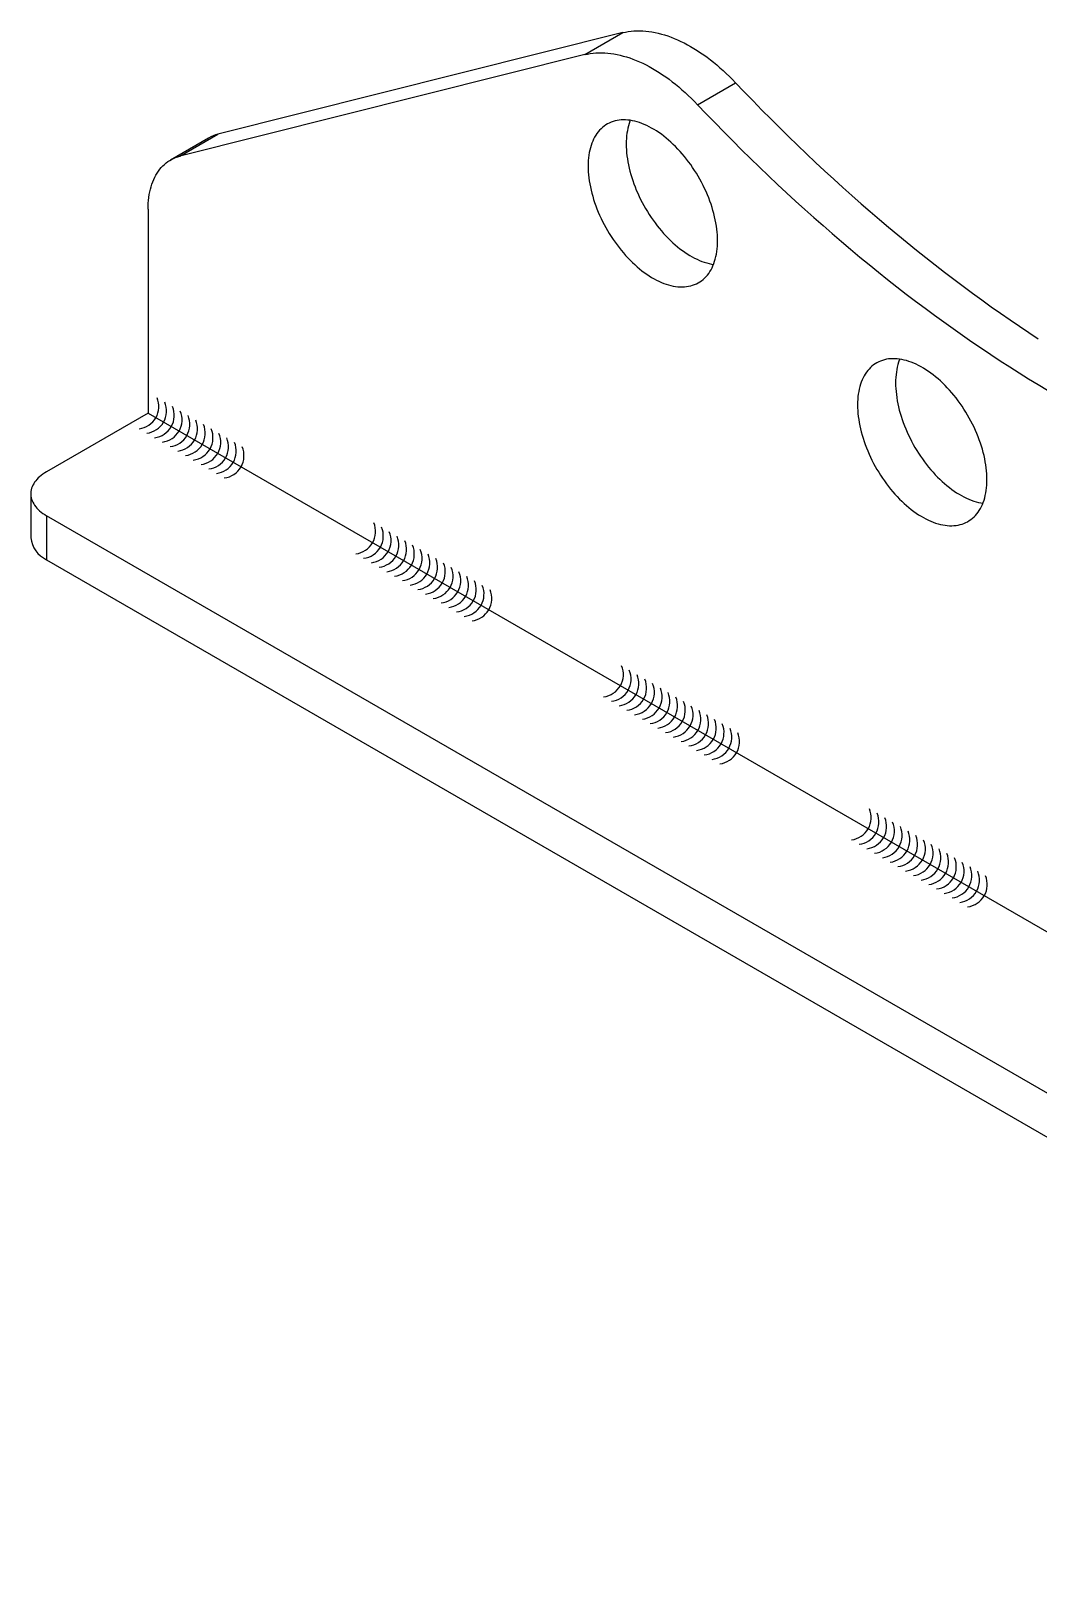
# Model space of a CAD drawing. Header units: millimetres. Extents: x 108 to 1601, y 220 to 1108.
# Drawn here: x 1227.4 to 1414.6, y 822.1 to 1108.2 of the extents above; entities that cross this region are included whole.
import ezdxf

# ---------------------------------------------------------------- set-up
doc = ezdxf.new("R2010")
doc.units = ezdxf.units.MM
doc.layers.add('geometry', color=8, linetype='Continuous')

msp = doc.modelspace()

# ---------------------------------------------------------------- linework, layer by layer
at = {"layer": 'geometry', "linetype": 'Continuous'}
for points in [[(1337.42, 1107.85), (1262.2, 1088.97)], [(1330.35, 1103.76), (1337.42, 1107.85)], [(1337.42, 1107.85), (1337.92, 1107.96)], [(1337.92, 1107.96), (1338.43, 1108.05)], [(1338.43, 1108.05), (1338.95, 1108.12)], [(1338.95, 1108.12), (1339.48, 1108.17)], [(1339.48, 1108.17), (1340.02, 1108.19)], [(1340.02, 1108.19), (1340.57, 1108.2)], [(1340.57, 1108.2), (1341.12, 1108.18)], [(1341.12, 1108.18), (1341.68, 1108.13)], [(1341.68, 1108.13), (1342.25, 1108.07)], [(1342.25, 1108.07), (1342.82, 1107.98)], [(1342.82, 1107.98), (1343.4, 1107.88)], [(1343.4, 1107.88), (1343.98, 1107.75)], [(1343.98, 1107.75), (1344.57, 1107.59)], [(1344.57, 1107.59), (1345.17, 1107.42)], [(1345.17, 1107.42), (1345.76, 1107.23)], [(1345.76, 1107.23), (1346.36, 1107.01)], [(1346.36, 1107.01), (1346.97, 1106.77)], [(1346.97, 1106.77), (1347.57, 1106.51)], [(1347.57, 1106.51), (1348.18, 1106.23)], [(1348.18, 1106.23), (1348.79, 1105.93)], [(1348.79, 1105.93), (1349.4, 1105.61)], [(1349.4, 1105.61), (1350.01, 1105.27)], [(1350.01, 1105.27), (1350.63, 1104.91)], [(1350.63, 1104.91), (1351.24, 1104.53)], [(1351.24, 1104.53), (1351.85, 1104.12)], [(1330.35, 1103.76), (1255.13, 1084.89)], [(1330.35, 1103.76), (1330.85, 1103.88)], [(1330.85, 1103.88), (1331.36, 1103.97)], [(1331.36, 1103.97), (1331.88, 1104.04)], [(1331.88, 1104.04), (1332.41, 1104.09)], [(1332.41, 1104.09), (1332.95, 1104.11)], [(1332.95, 1104.11), (1333.5, 1104.11)], [(1333.5, 1104.11), (1334.05, 1104.09)], [(1334.05, 1104.09), (1334.61, 1104.05)], [(1334.61, 1104.05), (1335.18, 1103.99)], [(1335.18, 1103.99), (1335.75, 1103.9)], [(1335.75, 1103.9), (1336.33, 1103.79)], [(1336.33, 1103.79), (1336.91, 1103.66)], [(1336.91, 1103.66), (1337.5, 1103.51)], [(1337.5, 1103.51), (1338.1, 1103.34)], [(1338.1, 1103.34), (1338.69, 1103.14)], [(1338.69, 1103.14), (1339.29, 1102.93)], [(1339.29, 1102.93), (1339.9, 1102.69)], [(1339.9, 1102.69), (1340.5, 1102.43)], [(1340.5, 1102.43), (1341.11, 1102.15)], [(1341.11, 1102.15), (1341.72, 1101.85)], [(1341.72, 1101.85), (1342.33, 1101.53)], [(1342.33, 1101.53), (1342.94, 1101.19)], [(1351.85, 1104.12), (1352.46, 1103.71)], [(1352.46, 1103.71), (1353.06, 1103.27)], [(1353.06, 1103.27), (1353.67, 1102.81)], [(1353.67, 1102.81), (1354.27, 1102.34)], [(1354.27, 1102.34), (1354.87, 1101.84)], [(1354.87, 1101.84), (1355.46, 1101.34)], [(1355.46, 1101.34), (1356.05, 1100.81)], [(1342.94, 1101.19), (1343.56, 1100.82)], [(1343.56, 1100.82), (1344.17, 1100.44)], [(1344.17, 1100.44), (1344.78, 1100.04)], [(1344.78, 1100.04), (1345.38, 1099.62)], [(1345.38, 1099.62), (1345.99, 1099.19)], [(1345.99, 1099.19), (1346.59, 1098.73)], [(1346.59, 1098.73), (1347.2, 1098.25)], [(1351.29, 1094.46), (1358.36, 1098.55)], [(1356.05, 1100.81), (1356.63, 1100.27)], [(1356.63, 1100.27), (1357.21, 1099.71)], [(1357.21, 1099.71), (1357.79, 1099.13)], [(1357.79, 1099.13), (1358.36, 1098.55)], [(1358.36, 1098.55), (1359.98, 1096.84)], [(1347.2, 1098.25), (1347.79, 1097.76)], [(1347.79, 1097.76), (1348.39, 1097.25)], [(1348.39, 1097.25), (1348.98, 1096.73)], [(1348.98, 1096.73), (1349.56, 1096.18)], [(1349.56, 1096.18), (1350.14, 1095.63)], [(1350.14, 1095.63), (1350.72, 1095.05)], [(1359.98, 1096.84), (1361.62, 1095.15)], [(1350.72, 1095.05), (1351.29, 1094.46)], [(1351.29, 1094.46), (1352.91, 1092.76)], [(1352.91, 1092.76), (1354.55, 1091.07)], [(1361.62, 1095.15), (1363.26, 1093.47)], [(1363.26, 1093.47), (1364.9, 1091.81)], [(1333.37, 1090), (1333.1, 1089.73)], [(1333.65, 1090.25), (1333.37, 1090)], [(1333.94, 1090.49), (1333.65, 1090.25)], [(1334.25, 1090.7), (1333.94, 1090.49)], [(1334.57, 1090.89), (1334.25, 1090.7)], [(1334.9, 1091.06), (1334.57, 1090.89)], [(1335.24, 1091.21), (1334.9, 1091.06)], [(1335.59, 1091.33), (1335.24, 1091.21)], [(1335.96, 1091.44), (1335.59, 1091.33)], [(1336.33, 1091.52), (1335.96, 1091.44)], [(1336.72, 1091.58), (1336.33, 1091.52)], [(1337.11, 1091.62), (1336.72, 1091.58)], [(1337.51, 1091.64), (1337.11, 1091.62)], [(1337.92, 1091.63), (1337.51, 1091.64)], [(1338.33, 1091.61), (1337.92, 1091.63)], [(1338.35, 1090.09), (1338.25, 1089.63)], [(1338.76, 1091.56), (1338.33, 1091.61)], [(1338.46, 1090.53), (1338.35, 1090.09)], [(1338.58, 1090.97), (1338.46, 1090.53)], [(1338.73, 1091.38), (1338.58, 1090.97)], [(1338.79, 1091.55), (1338.73, 1091.38)], [(1339.19, 1091.48), (1338.76, 1091.56)], [(1339.62, 1091.39), (1339.19, 1091.48)], [(1340.06, 1091.27), (1339.62, 1091.39)], [(1340.5, 1091.14), (1340.06, 1091.27)], [(1340.95, 1090.98), (1340.5, 1091.14)], [(1341.4, 1090.8), (1340.95, 1090.98)], [(1341.85, 1090.59), (1341.4, 1090.8)], [(1342.3, 1090.37), (1341.85, 1090.59)], [(1342.76, 1090.13), (1342.3, 1090.37)], [(1343.21, 1089.87), (1342.76, 1090.13)], [(1343.67, 1089.59), (1343.21, 1089.87)], [(1354.55, 1091.07), (1356.19, 1089.39)], [(1364.9, 1091.81), (1366.55, 1090.16)], [(1366.55, 1090.16), (1368.21, 1088.53)], [(1260.44, 1088.26), (1253.37, 1084.18)], [(1255.13, 1084.89), (1262.2, 1088.97)], [(1331.66, 1087.3), (1331.51, 1086.88)], [(1331.82, 1087.7), (1331.66, 1087.3)], [(1331.99, 1088.08), (1331.82, 1087.7)], [(1332.18, 1088.45), (1331.99, 1088.08)], [(1332.39, 1088.79), (1332.18, 1088.45)], [(1332.61, 1089.12), (1332.39, 1088.79)], [(1332.85, 1089.44), (1332.61, 1089.12)], [(1333.1, 1089.73), (1332.85, 1089.44)], [(1338.05, 1087.66), (1338.04, 1087.14)], [(1338.04, 1087.14), (1338.05, 1086.61)], [(1338.07, 1088.17), (1338.05, 1087.66)], [(1338.11, 1088.67), (1338.07, 1088.17)], [(1338.17, 1089.16), (1338.11, 1088.67)], [(1338.25, 1089.63), (1338.17, 1089.16)], [(1344.12, 1089.28), (1343.67, 1089.59)], [(1344.57, 1088.96), (1344.12, 1089.28)], [(1345.02, 1088.62), (1344.57, 1088.96)], [(1345.47, 1088.27), (1345.02, 1088.62)], [(1345.91, 1087.89), (1345.47, 1088.27)], [(1346.35, 1087.5), (1345.91, 1087.89)], [(1346.79, 1087.09), (1346.35, 1087.5)], [(1347.22, 1086.67), (1346.79, 1087.09)], [(1356.19, 1089.39), (1357.83, 1087.73)], [(1357.83, 1087.73), (1359.48, 1086.08)], [(1368.21, 1088.53), (1369.88, 1086.92)], [(1253.25, 1084.1), (1253.6, 1084.3)], [(1253.6, 1084.3), (1253.97, 1084.48)], [(1253.97, 1084.48), (1254.34, 1084.64)], [(1254.34, 1084.64), (1254.73, 1084.77)], [(1254.73, 1084.77), (1255.13, 1084.89)], [(1331.04, 1084.59), (1331, 1084.09)], [(1331.1, 1085.07), (1331.04, 1084.59)], [(1331.18, 1085.55), (1331.1, 1085.07)], [(1331.27, 1086.01), (1331.18, 1085.55)], [(1331.39, 1086.45), (1331.27, 1086.01)], [(1331.51, 1086.88), (1331.39, 1086.45)], [(1338.05, 1086.61), (1338.07, 1086.07)], [(1338.07, 1086.07), (1338.11, 1085.52)], [(1338.11, 1085.52), (1338.17, 1084.97)], [(1338.17, 1084.97), (1338.25, 1084.41)], [(1338.25, 1084.41), (1338.35, 1083.84)], [(1347.64, 1086.23), (1347.22, 1086.67)], [(1348.06, 1085.78), (1347.64, 1086.23)], [(1348.46, 1085.31), (1348.06, 1085.78)], [(1348.87, 1084.83), (1348.46, 1085.31)], [(1349.26, 1084.34), (1348.87, 1084.83)], [(1349.64, 1083.84), (1349.26, 1084.34)], [(1359.48, 1086.08), (1361.14, 1084.45)], [(1361.14, 1084.45), (1362.81, 1082.84)], [(1369.88, 1086.92), (1371.55, 1085.32)], [(1371.55, 1085.32), (1373.22, 1083.74)], [(1250.47, 1080.99), (1250.68, 1081.39)], [(1250.68, 1081.39), (1250.91, 1081.77)], [(1250.91, 1081.77), (1251.15, 1082.13)], [(1251.15, 1082.13), (1251.41, 1082.47)], [(1251.41, 1082.47), (1251.68, 1082.79)], [(1251.68, 1082.79), (1251.96, 1083.09)], [(1251.96, 1083.09), (1252.26, 1083.38)], [(1252.26, 1083.38), (1252.58, 1083.64)], [(1252.58, 1083.64), (1252.91, 1083.88)], [(1252.91, 1083.88), (1253.25, 1084.1)], [(1331, 1084.09), (1330.97, 1083.58)], [(1330.97, 1083.58), (1330.97, 1083.06)], [(1330.97, 1083.06), (1330.97, 1082.53)], [(1330.97, 1082.53), (1331, 1081.99)], [(1331, 1081.99), (1331.04, 1081.44)], [(1331.04, 1081.44), (1331.1, 1080.89)], [(1338.35, 1083.84), (1338.46, 1083.26)], [(1338.46, 1083.26), (1338.58, 1082.69)], [(1338.58, 1082.69), (1338.73, 1082.11)], [(1338.73, 1082.11), (1338.89, 1081.52)], [(1338.89, 1081.52), (1339.06, 1080.93)], [(1350.02, 1083.32), (1349.64, 1083.84)], [(1350.38, 1082.8), (1350.02, 1083.32)], [(1350.73, 1082.26), (1350.38, 1082.8)], [(1351.08, 1081.72), (1350.73, 1082.26)], [(1351.41, 1081.17), (1351.08, 1081.72)], [(1362.81, 1082.84), (1364.47, 1081.24)], [(1373.22, 1083.74), (1374.9, 1082.17)], [(1374.9, 1082.17), (1376.59, 1080.62)], [(1249.54, 1078.26), (1249.65, 1078.75)], [(1249.65, 1078.75), (1249.78, 1079.23)], [(1249.78, 1079.23), (1249.93, 1079.69)], [(1249.93, 1079.69), (1250.09, 1080.14)], [(1250.09, 1080.14), (1250.27, 1080.57)], [(1250.27, 1080.57), (1250.47, 1080.99)], [(1331.1, 1080.89), (1331.18, 1080.32)], [(1331.18, 1080.32), (1331.27, 1079.76)], [(1331.27, 1079.76), (1331.39, 1079.18)], [(1331.39, 1079.18), (1331.51, 1078.6)], [(1331.51, 1078.6), (1331.66, 1078.02)], [(1339.06, 1080.93), (1339.26, 1080.35)], [(1339.26, 1080.35), (1339.46, 1079.76)], [(1339.46, 1079.76), (1339.69, 1079.17)], [(1339.69, 1079.17), (1339.92, 1078.59)], [(1339.92, 1078.59), (1340.18, 1078.01)], [(1351.72, 1080.61), (1351.41, 1081.17)], [(1352.03, 1080.04), (1351.72, 1080.61)], [(1352.32, 1079.47), (1352.03, 1080.04)], [(1352.6, 1078.9), (1352.32, 1079.47)], [(1352.87, 1078.32), (1352.6, 1078.9)], [(1364.47, 1081.24), (1366.15, 1079.66)], [(1366.15, 1079.66), (1367.83, 1078.09)], [(1376.59, 1080.62), (1378.28, 1079.09)], [(1378.28, 1079.09), (1379.97, 1077.57)], [(1249.23, 1075.02), (1249.24, 1075.59)], [(1249.24, 1075.59), (1249.26, 1076.15)], [(1249.26, 1076.15), (1249.31, 1076.69)], [(1249.31, 1076.69), (1249.37, 1077.23)], [(1249.37, 1077.23), (1249.45, 1077.75)], [(1249.45, 1077.75), (1249.54, 1078.26)], [(1331.66, 1078.02), (1331.82, 1077.44)], [(1331.82, 1077.44), (1331.99, 1076.85)], [(1331.99, 1076.85), (1332.18, 1076.27)], [(1332.18, 1076.27), (1332.39, 1075.68)], [(1332.39, 1075.68), (1332.61, 1075.09)], [(1340.18, 1078.01), (1340.44, 1077.43)], [(1340.44, 1077.43), (1340.72, 1076.85)], [(1340.72, 1076.85), (1341.01, 1076.28)], [(1341.01, 1076.28), (1341.32, 1075.71)], [(1341.32, 1075.71), (1341.64, 1075.15)], [(1353.12, 1077.73), (1352.87, 1078.32)], [(1353.36, 1077.15), (1353.12, 1077.73)], [(1353.58, 1076.56), (1353.36, 1077.15)], [(1353.79, 1075.97), (1353.58, 1076.56)], [(1353.98, 1075.39), (1353.79, 1075.97)], [(1367.83, 1078.09), (1369.51, 1076.54)], [(1369.51, 1076.54), (1371.2, 1075.01)], [(1379.97, 1077.57), (1381.67, 1076.07)], [(1381.67, 1076.07), (1383.37, 1074.59)], [(1249.23, 1075.02), (1249.23, 1037.13)], [(1332.61, 1075.09), (1332.85, 1074.51)], [(1332.85, 1074.51), (1333.1, 1073.92)], [(1333.1, 1073.92), (1333.37, 1073.34)], [(1333.37, 1073.34), (1333.65, 1072.77)], [(1333.65, 1072.77), (1333.94, 1072.2)], [(1341.64, 1075.15), (1341.97, 1074.6)], [(1341.97, 1074.6), (1342.31, 1074.06)], [(1342.31, 1074.06), (1342.67, 1073.52)], [(1342.67, 1073.52), (1343.03, 1073)], [(1343.03, 1073), (1343.4, 1072.48)], [(1354.16, 1074.8), (1353.98, 1075.39)], [(1354.32, 1074.22), (1354.16, 1074.8)], [(1354.46, 1073.64), (1354.32, 1074.22)], [(1354.59, 1073.06), (1354.46, 1073.64)], [(1354.7, 1072.48), (1354.59, 1073.06)], [(1371.2, 1075.01), (1372.9, 1073.49)], [(1372.9, 1073.49), (1374.6, 1071.99)], [(1383.37, 1074.59), (1385.08, 1073.13)], [(1385.08, 1073.13), (1386.79, 1071.68)], [(1333.94, 1072.2), (1334.25, 1071.63)], [(1334.25, 1071.63), (1334.57, 1071.07)], [(1334.57, 1071.07), (1334.9, 1070.52)], [(1334.9, 1070.52), (1335.24, 1069.98)], [(1335.24, 1069.98), (1335.59, 1069.44)], [(1343.4, 1072.48), (1343.79, 1071.98)], [(1343.79, 1071.98), (1344.18, 1071.49)], [(1344.18, 1071.49), (1344.58, 1071.01)], [(1344.58, 1071.01), (1344.99, 1070.54)], [(1344.99, 1070.54), (1345.41, 1070.09)], [(1345.41, 1070.09), (1345.83, 1069.65)], [(1354.79, 1071.92), (1354.7, 1072.48)], [(1354.87, 1071.35), (1354.79, 1071.92)], [(1354.93, 1070.8), (1354.87, 1071.35)], [(1354.97, 1070.25), (1354.93, 1070.8)], [(1355, 1069.71), (1354.97, 1070.25)], [(1374.6, 1071.99), (1376.3, 1070.51)], [(1376.3, 1070.51), (1378.01, 1069.04)], [(1386.79, 1071.68), (1388.51, 1070.25)], [(1388.51, 1070.25), (1390.23, 1068.83)], [(1335.59, 1069.44), (1335.96, 1068.92)], [(1335.96, 1068.92), (1336.33, 1068.4)], [(1336.33, 1068.4), (1336.72, 1067.9)], [(1336.72, 1067.9), (1337.11, 1067.41)], [(1337.11, 1067.41), (1337.51, 1066.93)], [(1345.83, 1069.65), (1346.26, 1069.23)], [(1346.26, 1069.23), (1346.69, 1068.82)], [(1346.69, 1068.82), (1347.13, 1068.43)], [(1347.13, 1068.43), (1347.57, 1068.05)], [(1347.57, 1068.05), (1348.02, 1067.7)], [(1348.02, 1067.7), (1348.47, 1067.36)], [(1348.47, 1067.36), (1348.92, 1067.04)], [(1348.92, 1067.04), (1349.38, 1066.74)], [(1354.79, 1066.69), (1354.87, 1067.17)], [(1354.87, 1067.17), (1354.93, 1067.65)], [(1354.93, 1067.65), (1354.97, 1068.15)], [(1354.97, 1068.15), (1355, 1068.66)], [(1355.01, 1069.18), (1355, 1069.71)], [(1355, 1068.66), (1355.01, 1069.18)], [(1378.01, 1069.04), (1379.72, 1067.6)], [(1379.72, 1067.6), (1381.44, 1066.16)], [(1390.23, 1068.83), (1391.95, 1067.44)], [(1391.95, 1067.44), (1393.68, 1066.06)], [(1337.51, 1066.93), (1337.92, 1066.46)], [(1337.92, 1066.46), (1338.33, 1066.01)], [(1338.33, 1066.01), (1338.76, 1065.57)], [(1338.76, 1065.57), (1339.19, 1065.15)], [(1339.19, 1065.15), (1339.62, 1064.74)], [(1339.62, 1064.74), (1340.06, 1064.35)], [(1340.06, 1064.35), (1340.5, 1063.97)], [(1349.38, 1066.74), (1349.83, 1066.45)], [(1349.83, 1066.45), (1350.29, 1066.19)], [(1350.29, 1066.19), (1350.74, 1065.95)], [(1350.74, 1065.95), (1351.19, 1065.73)], [(1351.19, 1065.73), (1351.65, 1065.53)], [(1351.65, 1065.53), (1352.1, 1065.35)], [(1352.1, 1065.35), (1352.54, 1065.19)], [(1352.54, 1065.19), (1352.99, 1065.05)], [(1352.99, 1065.05), (1353.42, 1064.93)], [(1353.42, 1064.93), (1353.86, 1064.84)], [(1353.79, 1063.79), (1353.98, 1064.16)], [(1353.86, 1064.84), (1354.25, 1064.77)], [(1353.98, 1064.16), (1354.16, 1064.54)], [(1354.16, 1064.54), (1354.32, 1064.94)], [(1354.32, 1064.94), (1354.46, 1065.36)], [(1354.46, 1065.36), (1354.59, 1065.79)], [(1354.59, 1065.79), (1354.7, 1066.23)], [(1354.7, 1066.23), (1354.79, 1066.69)], [(1381.44, 1066.16), (1383.16, 1064.75)], [(1383.16, 1064.75), (1384.88, 1063.36)], [(1393.68, 1066.06), (1395.41, 1064.7)], [(1395.41, 1064.7), (1397.14, 1063.36)], [(1340.5, 1063.97), (1340.95, 1063.62)], [(1340.95, 1063.62), (1341.4, 1063.28)], [(1341.4, 1063.28), (1341.85, 1062.96)], [(1341.85, 1062.96), (1342.3, 1062.66)], [(1342.3, 1062.66), (1342.76, 1062.37)], [(1342.76, 1062.37), (1343.21, 1062.11)], [(1343.21, 1062.11), (1343.67, 1061.87)], [(1343.67, 1061.87), (1344.12, 1061.65)], [(1344.12, 1061.65), (1344.57, 1061.44)], [(1344.57, 1061.44), (1345.02, 1061.26)], [(1345.02, 1061.26), (1345.47, 1061.1)], [(1351.08, 1061.18), (1351.41, 1061.35)], [(1351.41, 1061.35), (1351.72, 1061.54)], [(1351.72, 1061.54), (1352.03, 1061.75)], [(1352.03, 1061.75), (1352.32, 1061.99)], [(1352.32, 1061.99), (1352.6, 1062.24)], [(1352.6, 1062.24), (1352.87, 1062.51)], [(1352.87, 1062.51), (1353.12, 1062.8)], [(1353.12, 1062.8), (1353.36, 1063.12)], [(1353.36, 1063.12), (1353.58, 1063.45)], [(1353.58, 1063.45), (1353.79, 1063.79)], [(1384.88, 1063.36), (1386.6, 1061.98)], [(1386.6, 1061.98), (1388.33, 1060.62)], [(1397.14, 1063.36), (1398.87, 1062.04)], [(1398.87, 1062.04), (1400.61, 1060.73)], [(1345.47, 1061.1), (1345.91, 1060.97)], [(1345.91, 1060.97), (1346.35, 1060.85)], [(1346.35, 1060.85), (1346.79, 1060.76)], [(1346.79, 1060.76), (1347.22, 1060.68)], [(1347.22, 1060.68), (1347.64, 1060.63)], [(1347.64, 1060.63), (1348.06, 1060.61)], [(1348.06, 1060.61), (1348.46, 1060.6)], [(1348.46, 1060.6), (1348.87, 1060.62)], [(1348.87, 1060.62), (1349.26, 1060.66)], [(1349.26, 1060.66), (1349.64, 1060.72)], [(1349.64, 1060.72), (1350.02, 1060.8)], [(1350.02, 1060.8), (1350.38, 1060.91)], [(1350.38, 1060.91), (1350.73, 1061.03)], [(1350.73, 1061.03), (1351.08, 1061.18)], [(1388.33, 1060.62), (1390.07, 1059.28)], [(1390.07, 1059.28), (1391.8, 1057.95)], [(1400.61, 1060.73), (1402.35, 1059.45)], [(1402.35, 1059.45), (1404.09, 1058.18)], [(1391.8, 1057.95), (1393.54, 1056.65)], [(1393.54, 1056.65), (1395.28, 1055.36)], [(1404.09, 1058.18), (1405.84, 1056.93)], [(1405.84, 1056.93), (1407.59, 1055.7)], [(1407.59, 1055.7), (1409.33, 1054.49)], [(1395.28, 1055.36), (1397.02, 1054.1)], [(1397.02, 1054.1), (1398.77, 1052.85)], [(1398.77, 1052.85), (1400.51, 1051.62)], [(1409.33, 1054.49), (1411.09, 1053.3)], [(1411.09, 1053.3), (1412.84, 1052.12)], [(1400.51, 1051.62), (1402.26, 1050.41)], [(1402.26, 1050.41), (1404.01, 1049.21)], [(1412.84, 1052.12), (1414.59, 1050.97)], [(1385.64, 1046.96), (1385.28, 1046.83)], [(1386, 1047.06), (1385.64, 1046.96)], [(1386.38, 1047.15), (1386, 1047.06)], [(1386.76, 1047.21), (1386.38, 1047.15)], [(1387.15, 1047.25), (1386.76, 1047.21)], [(1387.55, 1047.26), (1387.15, 1047.25)], [(1387.96, 1047.26), (1387.55, 1047.26)], [(1388.38, 1047.23), (1387.96, 1047.26)], [(1388.8, 1047.18), (1388.38, 1047.23)], [(1388.77, 1047.01), (1388.63, 1046.59)], [(1388.84, 1047.18), (1388.77, 1047.01)], [(1389.23, 1047.11), (1388.8, 1047.18)], [(1389.66, 1047.02), (1389.23, 1047.11)], [(1390.1, 1046.9), (1389.66, 1047.02)], [(1404.01, 1049.21), (1405.77, 1048.04)], [(1405.77, 1048.04), (1407.52, 1046.89)], [(1382.44, 1044.42), (1382.23, 1044.07)], [(1382.66, 1044.75), (1382.44, 1044.42)], [(1382.9, 1045.06), (1382.66, 1044.75)], [(1383.15, 1045.35), (1382.9, 1045.06)], [(1383.41, 1045.63), (1383.15, 1045.35)], [(1383.69, 1045.88), (1383.41, 1045.63)], [(1383.99, 1046.11), (1383.69, 1045.88)], [(1384.29, 1046.32), (1383.99, 1046.11)], [(1384.61, 1046.51), (1384.29, 1046.32)], [(1384.94, 1046.68), (1384.61, 1046.51)], [(1385.28, 1046.83), (1384.94, 1046.68)], [(1388.16, 1044.3), (1388.12, 1043.8)], [(1388.22, 1044.78), (1388.16, 1044.3)], [(1388.3, 1045.26), (1388.22, 1044.78)], [(1388.39, 1045.72), (1388.3, 1045.26)], [(1388.5, 1046.16), (1388.39, 1045.72)], [(1388.63, 1046.59), (1388.5, 1046.16)], [(1390.55, 1046.76), (1390.1, 1046.9)], [(1390.99, 1046.6), (1390.55, 1046.76)], [(1391.44, 1046.42), (1390.99, 1046.6)], [(1391.89, 1046.22), (1391.44, 1046.42)], [(1392.35, 1046), (1391.89, 1046.22)], [(1392.8, 1045.76), (1392.35, 1046)], [(1393.26, 1045.49), (1392.8, 1045.76)], [(1393.71, 1045.21), (1393.26, 1045.49)], [(1394.17, 1044.91), (1393.71, 1045.21)], [(1394.62, 1044.59), (1394.17, 1044.91)], [(1395.07, 1044.25), (1394.62, 1044.59)], [(1395.51, 1043.89), (1395.07, 1044.25)], [(1407.52, 1046.89), (1409.27, 1045.75)], [(1409.27, 1045.75), (1411.03, 1044.64)], [(1411.03, 1044.64), (1412.78, 1043.55)], [(1381.32, 1041.63), (1381.22, 1041.17)], [(1381.43, 1042.08), (1381.32, 1041.63)], [(1381.56, 1042.51), (1381.43, 1042.08)], [(1381.7, 1042.92), (1381.56, 1042.51)], [(1381.86, 1043.32), (1381.7, 1042.92)], [(1382.04, 1043.71), (1381.86, 1043.32)], [(1382.23, 1044.07), (1382.04, 1043.71)], [(1388.09, 1043.29), (1388.08, 1042.77)], [(1388.08, 1042.77), (1388.09, 1042.24)], [(1388.12, 1043.8), (1388.09, 1043.29)], [(1388.09, 1042.24), (1388.12, 1041.7)], [(1388.12, 1041.7), (1388.16, 1041.15)], [(1395.96, 1043.52), (1395.51, 1043.89)], [(1396.4, 1043.13), (1395.96, 1043.52)], [(1396.83, 1042.72), (1396.4, 1043.13)], [(1397.26, 1042.3), (1396.83, 1042.72)], [(1397.68, 1041.86), (1397.26, 1042.3)], [(1398.1, 1041.41), (1397.68, 1041.86)], [(1398.51, 1040.94), (1398.1, 1041.41)], [(1412.78, 1043.55), (1414.54, 1042.47)], [(1414.54, 1042.47), (1416.3, 1041.42)], [(1381.02, 1039.21), (1381.01, 1038.69)], [(1381.01, 1038.69), (1381.02, 1038.16)], [(1381.04, 1039.72), (1381.02, 1039.21)], [(1381.09, 1040.21), (1381.04, 1039.72)], [(1381.15, 1040.7), (1381.09, 1040.21)], [(1381.22, 1041.17), (1381.15, 1040.7)], [(1388.16, 1041.15), (1388.22, 1040.59)], [(1388.22, 1040.59), (1388.3, 1040.03)], [(1388.3, 1040.03), (1388.39, 1039.46)], [(1388.39, 1039.46), (1388.5, 1038.89)], [(1388.5, 1038.89), (1388.63, 1038.31)], [(1398.91, 1040.46), (1398.51, 1040.94)], [(1399.3, 1039.97), (1398.91, 1040.46)], [(1399.69, 1039.46), (1399.3, 1039.97)], [(1400.06, 1038.95), (1399.69, 1039.46)], [(1400.42, 1038.42), (1400.06, 1038.95)], [(1400.78, 1037.89), (1400.42, 1038.42)], [(1249.23, 1037.13), (1230.37, 1026.25)], [(1249.23, 1037.13), (1588.64, 841.2)], [(1381.02, 1038.16), (1381.04, 1037.62)], [(1381.04, 1037.62), (1381.09, 1037.07)], [(1381.09, 1037.07), (1381.15, 1036.51)], [(1381.15, 1036.51), (1381.22, 1035.95)], [(1381.22, 1035.95), (1381.32, 1035.38)], [(1388.63, 1038.31), (1388.77, 1037.73)], [(1388.77, 1037.73), (1388.93, 1037.15)], [(1388.93, 1037.15), (1389.11, 1036.56)], [(1389.11, 1036.56), (1389.3, 1035.97)], [(1389.3, 1035.97), (1389.51, 1035.39)], [(1401.12, 1037.35), (1400.78, 1037.89)], [(1401.45, 1036.79), (1401.12, 1037.35)], [(1401.77, 1036.23), (1401.45, 1036.79)], [(1402.07, 1035.67), (1401.77, 1036.23)], [(1402.37, 1035.1), (1402.07, 1035.67)], [(1381.32, 1035.38), (1381.43, 1034.81)], [(1381.43, 1034.81), (1381.56, 1034.23)], [(1381.56, 1034.23), (1381.7, 1033.65)], [(1381.7, 1033.65), (1381.86, 1033.07)], [(1381.86, 1033.07), (1382.04, 1032.48)], [(1389.51, 1035.39), (1389.73, 1034.8)], [(1389.73, 1034.8), (1389.97, 1034.21)], [(1389.97, 1034.21), (1390.22, 1033.63)], [(1390.22, 1033.63), (1390.48, 1033.05)], [(1390.48, 1033.05), (1390.76, 1032.48)], [(1402.65, 1034.52), (1402.37, 1035.1)], [(1402.91, 1033.94), (1402.65, 1034.52)], [(1403.17, 1033.36), (1402.91, 1033.94)], [(1403.4, 1032.77), (1403.17, 1033.36)], [(1403.63, 1032.19), (1403.4, 1032.77)], [(1382.04, 1032.48), (1382.23, 1031.89)], [(1382.23, 1031.89), (1382.44, 1031.3)], [(1382.44, 1031.3), (1382.66, 1030.72)], [(1382.66, 1030.72), (1382.9, 1030.13)], [(1382.9, 1030.13), (1383.15, 1029.55)], [(1390.76, 1032.48), (1391.06, 1031.91)], [(1391.06, 1031.91), (1391.36, 1031.34)], [(1391.36, 1031.34), (1391.68, 1030.78)], [(1391.68, 1030.78), (1392.01, 1030.23)], [(1392.01, 1030.23), (1392.36, 1029.69)], [(1403.83, 1031.6), (1403.63, 1032.19)], [(1404.02, 1031.01), (1403.83, 1031.6)], [(1404.2, 1030.43), (1404.02, 1031.01)], [(1404.36, 1029.84), (1404.2, 1030.43)], [(1404.5, 1029.26), (1404.36, 1029.84)], [(1383.15, 1029.55), (1383.41, 1028.97)], [(1383.41, 1028.97), (1383.69, 1028.39)], [(1383.69, 1028.39), (1383.99, 1027.82)], [(1383.99, 1027.82), (1384.29, 1027.26)], [(1384.29, 1027.26), (1384.61, 1026.7)], [(1392.36, 1029.69), (1392.71, 1029.15)], [(1392.71, 1029.15), (1393.07, 1028.63)], [(1393.07, 1028.63), (1393.45, 1028.11)], [(1393.45, 1028.11), (1393.83, 1027.61)], [(1393.83, 1027.61), (1394.22, 1027.11)], [(1394.22, 1027.11), (1394.62, 1026.63)], [(1404.63, 1028.68), (1404.5, 1029.26)], [(1404.74, 1028.11), (1404.63, 1028.68)], [(1404.84, 1027.54), (1404.74, 1028.11)], [(1404.91, 1026.98), (1404.84, 1027.54)], [(1404.97, 1026.42), (1404.91, 1026.98)], [(1228.16, 1024.31), (1227.98, 1024.03)], [(1228.36, 1024.58), (1228.16, 1024.31)], [(1228.58, 1024.84), (1228.36, 1024.58)], [(1228.83, 1025.1), (1228.58, 1024.84)], [(1229.09, 1025.34), (1228.83, 1025.1)], [(1229.38, 1025.58), (1229.09, 1025.34)], [(1229.69, 1025.81), (1229.38, 1025.58)], [(1230.02, 1026.04), (1229.69, 1025.81)], [(1230.37, 1026.25), (1230.02, 1026.04)], [(1384.61, 1026.7), (1384.94, 1026.15)], [(1384.94, 1026.15), (1385.28, 1025.6)], [(1385.28, 1025.6), (1385.64, 1025.07)], [(1385.64, 1025.07), (1386, 1024.54)], [(1386, 1024.54), (1386.38, 1024.03)], [(1394.62, 1026.63), (1395.03, 1026.17)], [(1395.03, 1026.17), (1395.45, 1025.71)], [(1395.45, 1025.71), (1395.87, 1025.28)], [(1395.87, 1025.28), (1396.3, 1024.85)], [(1396.3, 1024.85), (1396.73, 1024.45)], [(1396.73, 1024.45), (1397.17, 1024.06)], [(1405.02, 1025.88), (1404.97, 1026.42)], [(1405.04, 1025.34), (1405.02, 1025.88)], [(1405.02, 1023.78), (1405.04, 1024.29)], [(1405.05, 1024.81), (1405.04, 1025.34)], [(1405.04, 1024.29), (1405.05, 1024.81)], [(1227.44, 1022.17), (1227.44, 1014)], [(1227.47, 1022.61), (1227.45, 1022.31)], [(1227.45, 1022.31), (1227.45, 1022.02)], [(1227.45, 1022.02), (1227.47, 1021.73)], [(1227.52, 1022.9), (1227.47, 1022.61)], [(1227.47, 1021.73), (1227.52, 1021.44)], [(1227.6, 1023.19), (1227.52, 1022.9)], [(1227.52, 1021.44), (1227.6, 1021.15)], [(1227.7, 1023.47), (1227.6, 1023.19)], [(1227.83, 1023.75), (1227.7, 1023.47)], [(1227.98, 1024.03), (1227.83, 1023.75)], [(1386.38, 1024.03), (1386.76, 1023.52)], [(1386.76, 1023.52), (1387.15, 1023.03)], [(1387.15, 1023.03), (1387.55, 1022.55)], [(1387.55, 1022.55), (1387.96, 1022.09)], [(1387.96, 1022.09), (1388.38, 1021.63)], [(1388.38, 1021.63), (1388.8, 1021.19)], [(1397.17, 1024.06), (1397.62, 1023.68)], [(1397.62, 1023.68), (1398.06, 1023.32)], [(1398.06, 1023.32), (1398.51, 1022.99)], [(1398.51, 1022.99), (1398.97, 1022.66)], [(1398.97, 1022.66), (1399.42, 1022.36)], [(1399.42, 1022.36), (1399.87, 1022.08)], [(1399.87, 1022.08), (1400.33, 1021.82)], [(1400.33, 1021.82), (1400.78, 1021.58)], [(1400.78, 1021.58), (1401.24, 1021.35)], [(1401.24, 1021.35), (1401.69, 1021.15)], [(1404.5, 1020.98), (1404.63, 1021.41)], [(1404.63, 1021.41), (1404.74, 1021.86)], [(1404.74, 1021.86), (1404.84, 1022.32)], [(1404.84, 1022.32), (1404.91, 1022.79)], [(1404.91, 1022.79), (1404.97, 1023.28)], [(1404.97, 1023.28), (1405.02, 1023.78)], [(1227.6, 1021.15), (1227.7, 1020.86)], [(1227.7, 1020.86), (1227.83, 1020.58)], [(1227.83, 1020.58), (1227.98, 1020.3)], [(1227.98, 1020.3), (1228.16, 1020.03)], [(1228.16, 1020.03), (1228.36, 1019.76)], [(1228.36, 1019.76), (1228.58, 1019.49)], [(1228.58, 1019.49), (1228.83, 1019.24)], [(1228.83, 1019.24), (1229.09, 1018.99)], [(1229.09, 1018.99), (1229.38, 1018.75)], [(1229.38, 1018.75), (1229.69, 1018.52)], [(1229.69, 1018.52), (1230.02, 1018.3)], [(1388.8, 1021.19), (1389.23, 1020.77)], [(1389.23, 1020.77), (1389.66, 1020.36)], [(1389.66, 1020.36), (1390.1, 1019.97)], [(1390.1, 1019.97), (1390.55, 1019.6)], [(1390.55, 1019.6), (1390.99, 1019.24)], [(1390.99, 1019.24), (1391.44, 1018.9)], [(1391.44, 1018.9), (1391.89, 1018.58)], [(1391.89, 1018.58), (1392.35, 1018.28)], [(1401.69, 1021.15), (1402.14, 1020.97)], [(1402.14, 1020.97), (1402.59, 1020.81)], [(1402.59, 1020.81), (1403.03, 1020.67)], [(1402.91, 1018.14), (1403.17, 1018.43)], [(1403.03, 1020.67), (1403.47, 1020.56)], [(1403.17, 1018.43), (1403.4, 1018.74)], [(1403.4, 1018.74), (1403.63, 1019.07)], [(1403.47, 1020.56), (1403.9, 1020.47)], [(1403.63, 1019.07), (1403.83, 1019.42)], [(1403.83, 1019.42), (1404.02, 1019.79)], [(1403.9, 1020.47), (1404.3, 1020.4)], [(1404.02, 1019.79), (1404.2, 1020.17)], [(1404.2, 1020.17), (1404.36, 1020.57)], [(1404.36, 1020.57), (1404.5, 1020.98)], [(1230.02, 1018.3), (1230.37, 1018.08)], [(1555.64, 830.31), (1230.37, 1018.08)], [(1230.37, 1018.08), (1230.37, 1009.92)], [(1392.35, 1018.28), (1392.8, 1018)], [(1392.8, 1018), (1393.26, 1017.74)], [(1393.26, 1017.74), (1393.71, 1017.49)], [(1393.71, 1017.49), (1394.17, 1017.27)], [(1394.17, 1017.27), (1394.62, 1017.07)], [(1394.62, 1017.07), (1395.07, 1016.89)], [(1395.07, 1016.89), (1395.51, 1016.73)], [(1395.51, 1016.73), (1395.96, 1016.59)], [(1395.96, 1016.59), (1396.4, 1016.48)], [(1396.4, 1016.48), (1396.83, 1016.38)], [(1396.83, 1016.38), (1397.26, 1016.31)], [(1397.26, 1016.31), (1397.68, 1016.26)], [(1397.68, 1016.26), (1398.1, 1016.23)], [(1398.1, 1016.23), (1398.51, 1016.23)], [(1398.51, 1016.23), (1398.91, 1016.24)], [(1398.91, 1016.24), (1399.3, 1016.28)], [(1399.3, 1016.28), (1399.69, 1016.34)], [(1399.69, 1016.34), (1400.06, 1016.43)], [(1400.06, 1016.43), (1400.42, 1016.53)], [(1400.42, 1016.53), (1400.78, 1016.66)], [(1400.78, 1016.66), (1401.12, 1016.81)], [(1401.12, 1016.81), (1401.45, 1016.98)], [(1401.45, 1016.98), (1401.77, 1017.17)], [(1401.77, 1017.17), (1402.07, 1017.38)], [(1402.07, 1017.38), (1402.37, 1017.61)], [(1402.37, 1017.61), (1402.65, 1017.87)], [(1402.65, 1017.87), (1402.91, 1018.14)], [(1230.37, 1009.92), (1555.64, 822.15)]]:
    msp.add_lwpolyline(points, dxfattribs=at)
for points in [[(1262.2, 1088.97, 0.069678), (1260.44, 1088.26)], [(1247.56, 1034.25, 0.498188), (1250.9, 1040.02)], [(1249, 1033.42, 0.498188), (1252.33, 1039.19)], [(1250.44, 1032.59, 0.498188), (1253.77, 1038.36)], [(1251.88, 1031.76, 0.498188), (1255.21, 1037.53)], [(1253.32, 1030.93, 0.498188), (1256.65, 1036.7)], [(1254.75, 1030.1, 0.498188), (1258.09, 1035.87)], [(1256.19, 1029.27, 0.498188), (1259.52, 1035.04)], [(1257.63, 1028.44, 0.498188), (1260.96, 1034.21)], [(1259.07, 1027.61, 0.498188), (1262.4, 1033.38)], [(1260.51, 1026.78, 0.498188), (1263.84, 1032.55)], [(1261.94, 1025.94, 0.498188), (1265.28, 1031.72)], [(1263.38, 1025.11, 0.498188), (1266.72, 1030.89)], [(1287.83, 1011, 0.498188), (1291.16, 1016.77)], [(1289.27, 1010.17, 0.498188), (1292.6, 1015.94)], [(1227.44, 1014, 0.269285), (1230.37, 1009.92)], [(1290.71, 1009.34, 0.498188), (1294.04, 1015.11)], [(1292.15, 1008.51, 0.498188), (1295.48, 1014.28)], [(1293.58, 1007.68, 0.498188), (1296.92, 1013.45)], [(1295.02, 1006.85, 0.498188), (1298.36, 1012.62)], [(1296.46, 1006.02, 0.498188), (1299.79, 1011.79)], [(1297.9, 1005.19, 0.498188), (1301.23, 1010.96)], [(1299.34, 1004.36, 0.498188), (1302.67, 1010.13)], [(1300.78, 1003.53, 0.498188), (1304.11, 1009.3)], [(1302.21, 1002.7, 0.498188), (1305.55, 1008.47)], [(1303.65, 1001.87, 0.498188), (1306.98, 1007.64)], [(1305.09, 1001.04, 0.498188), (1308.42, 1006.81)], [(1306.53, 1000.21, 0.498188), (1309.86, 1005.98)], [(1307.97, 999.38, 0.498188), (1311.3, 1005.15)], [(1309.4, 998.55, 0.498188), (1312.74, 1004.32)], [(1333.85, 984.43, 0.498188), (1337.19, 990.21)], [(1335.29, 983.6, 0.498188), (1338.62, 989.38)], [(1336.73, 982.77, 0.498188), (1340.06, 988.55)], [(1338.17, 981.94, 0.498188), (1341.5, 987.72)], [(1339.61, 981.11, 0.498188), (1342.94, 986.89)], [(1341.04, 980.28, 0.498188), (1344.38, 986.06)], [(1342.48, 979.45, 0.498188), (1345.82, 985.22)], [(1343.92, 978.62, 0.498188), (1347.25, 984.39)], [(1345.36, 977.79, 0.498188), (1348.69, 983.56)], [(1346.8, 976.96, 0.498188), (1350.13, 982.73)], [(1348.24, 976.13, 0.498188), (1351.57, 981.9)], [(1349.67, 975.3, 0.498188), (1353.01, 981.07)], [(1351.11, 974.47, 0.498188), (1354.44, 980.24)], [(1352.55, 973.64, 0.498188), (1355.88, 979.41)], [(1353.99, 972.81, 0.498188), (1357.32, 978.58)], [(1355.43, 971.98, 0.498188), (1358.76, 977.75)], [(1379.88, 957.86, 0.498188), (1383.21, 963.64)], [(1381.31, 957.03, 0.498188), (1384.65, 962.81)], [(1382.75, 956.2, 0.498188), (1386.08, 961.98)], [(1384.19, 955.37, 0.498188), (1387.52, 961.15)], [(1385.63, 954.54, 0.498188), (1388.96, 960.32)], [(1387.07, 953.71, 0.498188), (1390.4, 959.49)], [(1388.5, 952.88, 0.498188), (1391.84, 958.66)], [(1389.94, 952.05, 0.498188), (1393.28, 957.83)], [(1391.38, 951.22, 0.498188), (1394.71, 957)], [(1392.82, 950.39, 0.498188), (1396.15, 956.17)], [(1394.26, 949.56, 0.498188), (1397.59, 955.34)], [(1395.7, 948.73, 0.498188), (1399.03, 954.51)], [(1397.13, 947.9, 0.498188), (1400.47, 953.68)], [(1398.57, 947.07, 0.498188), (1401.9, 952.85)], [(1400.01, 946.24, 0.498188), (1403.34, 952.02)], [(1401.45, 945.41, 0.498188), (1404.78, 951.18)]]:
    msp.add_lwpolyline(points, format="xyb", dxfattribs=at)

doc.saveas('drawing.dxf')
